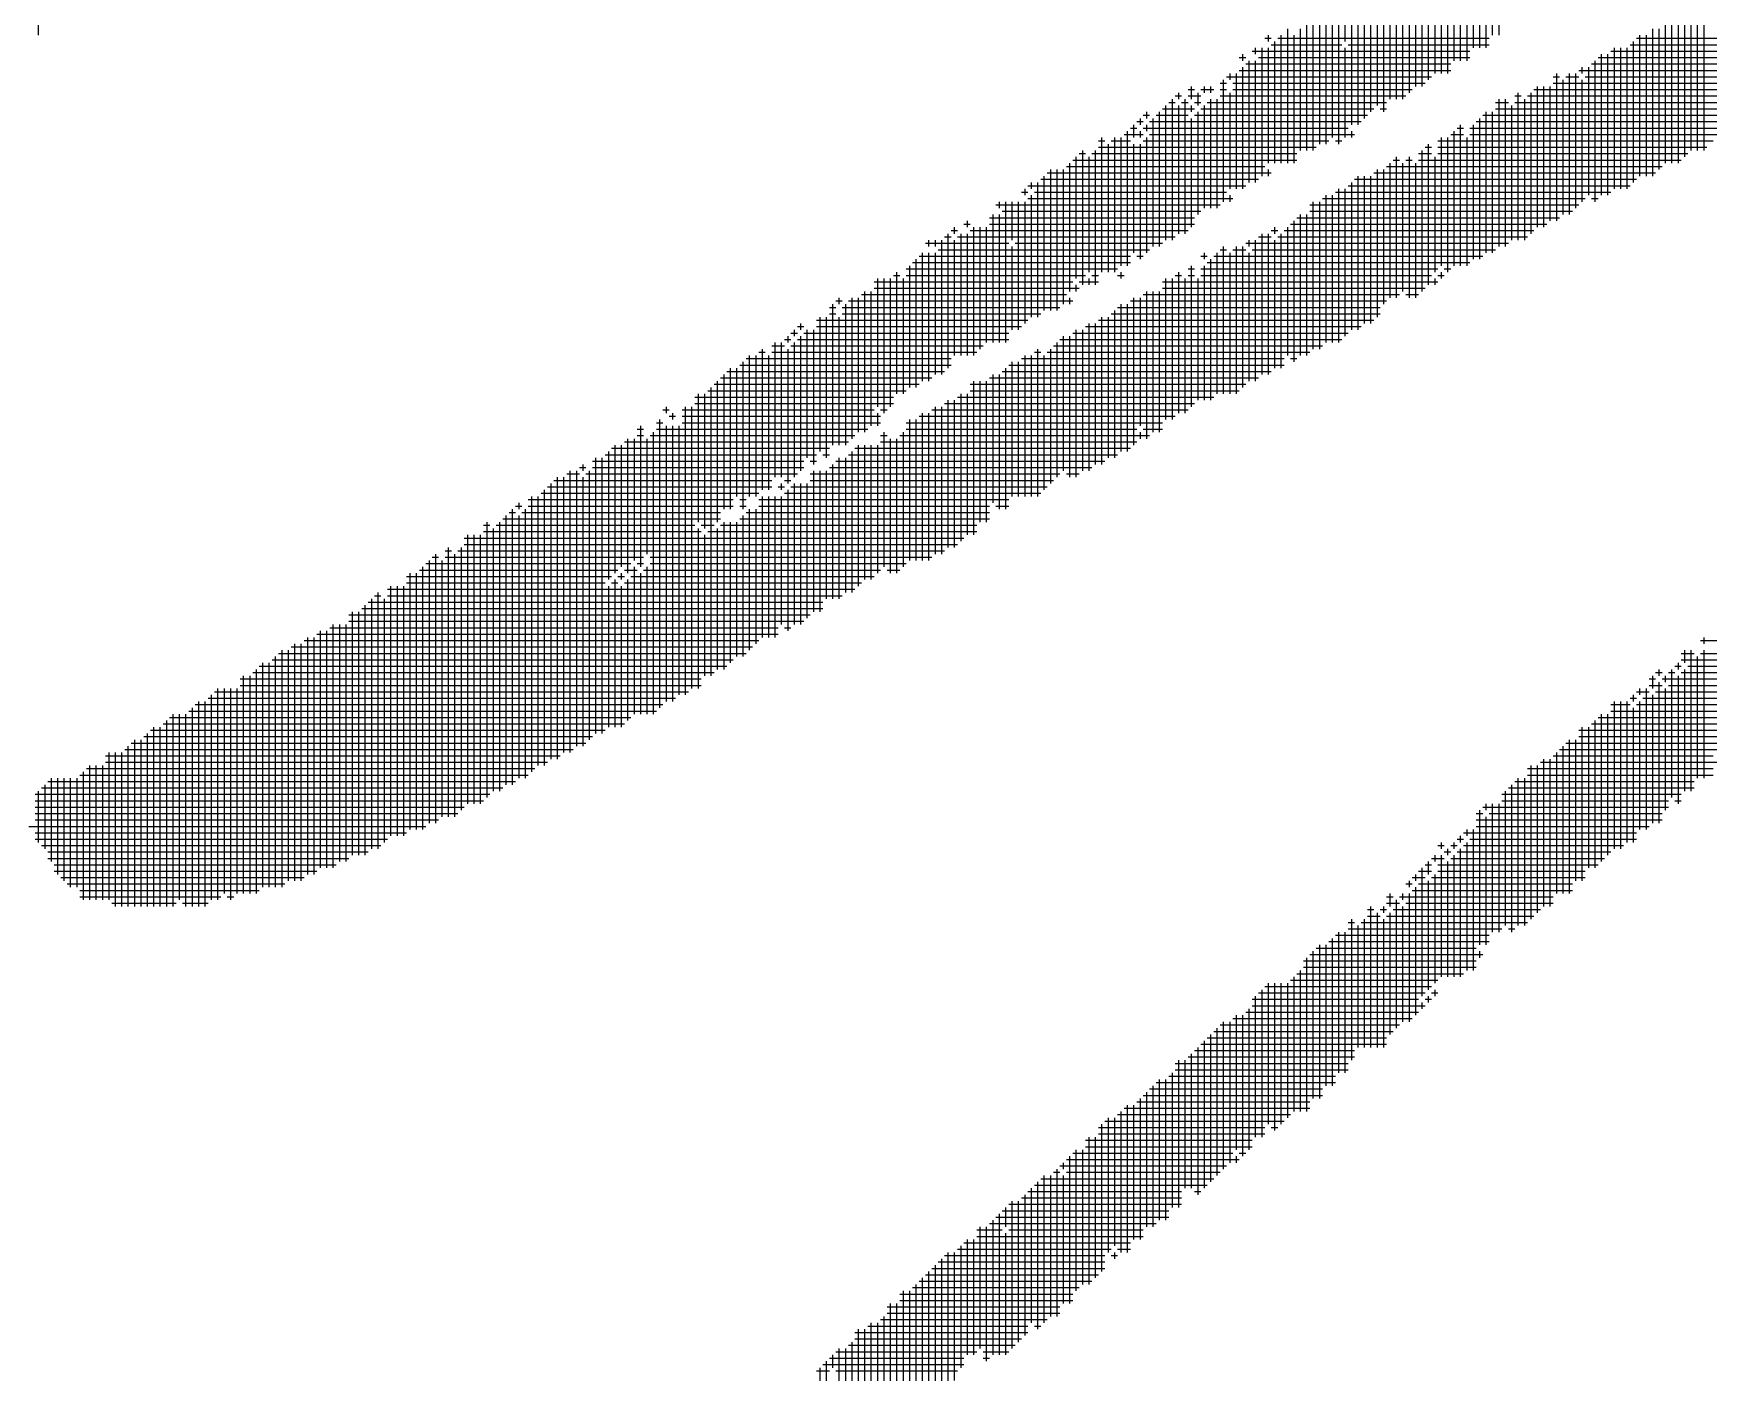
# Model space of a CAD drawing. Header units: feet. Extents: x 0 to 252300, y 0 to 178200.
# Drawn here: x 171608 to 172218, y 8770 to 9257 of the extents above; entities that cross this region are included whole.
import ezdxf

# ---------------------------------------------------------------- set-up
doc = ezdxf.new("R2010")
doc.units = ezdxf.units.FT
doc.header["$LTSCALE"] = 3000
doc.header["$MEASUREMENT"] = 0
doc.layers.add('CX-BORD-TEX2', color=7, linetype='CONTINUOUS')

msp = doc.modelspace()

# ---------------------------------------------------------------- linework, layer by layer
at = {"layer": 'CX-BORD-TEX2'}
for p, q in [((172139.08, 9303.56), (172139.08, 9256.9)), ((171609.53, 9301.23), (171609.53, 9256.9)), ((172129.74, 9298.89), (172129.74, 9247.57)), ((172132.08, 9298.89), (172132.08, 9252.24)), ((172134.41, 9301.23), (172134.41, 9252.24)), ((172136.74, 9301.23), (172136.74, 9252.24)), ((172141.41, 9301.23), (172141.41, 9256.9)), ((172125.08, 9291.9), (172125.08, 9247.57)), ((172127.41, 9294.23), (172127.41, 9247.57)), ((172106.42, 9284.9), (172106.42, 9233.58)), ((172111.08, 9287.23), (172111.08, 9238.24)), ((172115.75, 9284.9), (172115.75, 9240.57)), ((172118.08, 9289.56), (172118.08, 9242.91)), ((172120.41, 9289.56), (172120.41, 9242.91)), ((172122.75, 9289.56), (172122.75, 9242.91)), ((172097.08, 9280.23), (172097.08, 9231.24)), ((172099.42, 9280.23), (172099.42, 9228.91)), ((172101.75, 9282.57), (172101.75, 9233.58)), ((172104.08, 9282.57), (172104.08, 9233.58)), ((172108.75, 9282.57), (172108.75, 9235.91)), ((172113.41, 9280.23), (172113.41, 9238.24)), ((172092.42, 9273.23), (172092.42, 9226.58)), ((172094.75, 9275.57), (172094.75, 9228.91)), ((172083.09, 9270.9), (172083.09, 9217.25)), ((172085.42, 9268.57), (172085.42, 9254.57)), ((172087.75, 9268.57), (172087.75, 9224.25)), ((172090.09, 9270.9), (172090.09, 9224.25)), ((172071.42, 9263.9), (172071.42, 9214.91)), ((172073.76, 9263.9), (172073.76, 9214.91)), ((172076.09, 9266.24), (172076.09, 9217.25)), ((172078.42, 9266.24), (172078.42, 9217.25)), ((172080.76, 9266.24), (172080.76, 9219.58)), ((172202.06, 9261.57), (172202.06, 9210.25)), ((172204.39, 9261.57), (172204.39, 9210.25)), ((172206.73, 9263.9), (172206.73, 9210.25)), ((172209.06, 9263.9), (172209.06, 9212.58)), ((172211.39, 9263.9), (172211.39, 9214.91)), ((172213.72, 9263.9), (172213.72, 9214.91)), ((172216.06, 9266.24), (172216.06, 9214.91)), ((172056.26, 9255.74), (172058.59, 9255.74)), ((172057.43, 9256.9), (172057.43, 9254.57)), ((172059.76, 9254.57), (172059.76, 9210.25)), ((172060.93, 9255.74), (172137.91, 9255.74)), ((172062.09, 9256.9), (172062.09, 9210.25)), ((172064.43, 9259.24), (172064.43, 9210.25)), ((172066.76, 9256.9), (172066.76, 9210.25)), ((172069.09, 9259.24), (172069.09, 9214.91)), ((172190.4, 9254.57), (172190.4, 9203.25)), ((172191.56, 9255.74), (172289.54, 9255.74)), ((172192.73, 9256.9), (172192.73, 9205.58)), ((172195.06, 9256.9), (172195.06, 9205.58)), ((172197.4, 9259.24), (172197.4, 9205.58)), ((172199.73, 9259.24), (172199.73, 9207.92)), ((172046.93, 9248.74), (172049.26, 9248.74)), ((172048.1, 9249.91), (172048.1, 9247.57)), ((172051.6, 9251.07), (172130.91, 9251.07)), ((172052.76, 9252.24), (172052.76, 9249.91)), ((172053.93, 9248.74), (172130.91, 9248.74)), ((172055.09, 9252.24), (172055.09, 9205.58)), ((172057.43, 9252.24), (172057.43, 9210.25)), ((172058.59, 9253.41), (172084.25, 9253.41)), ((172085.42, 9252.24), (172085.42, 9219.58)), ((172086.59, 9253.41), (172137.91, 9253.41)), ((172177.57, 9248.74), (172277.88, 9248.74)), ((172178.73, 9249.91), (172178.73, 9198.58)), ((172181.07, 9249.91), (172181.07, 9198.58)), ((172182.23, 9251.07), (172282.54, 9251.07)), ((172183.4, 9252.24), (172183.4, 9200.92)), ((172185.73, 9252.24), (172185.73, 9200.92)), ((172188.06, 9252.24), (172188.06, 9200.92)), ((172189.23, 9253.41), (172284.88, 9253.41)), ((172043.43, 9242.91), (172043.43, 9240.57)), ((172045.76, 9242.91), (172045.76, 9200.92)), ((172046.93, 9244.07), (172123.91, 9244.07)), ((172048.1, 9245.24), (172048.1, 9200.92)), ((172049.26, 9246.41), (172123.91, 9246.41)), ((172050.43, 9247.57), (172050.43, 9203.25)), ((172052.76, 9247.57), (172052.76, 9203.25)), ((172162.4, 9242.91), (172162.4, 9189.25)), ((172167.07, 9242.91), (172167.07, 9191.59)), ((172169.4, 9242.91), (172169.4, 9193.92)), ((172170.57, 9244.07), (172268.55, 9244.07)), ((172171.73, 9245.24), (172171.73, 9242.91)), ((172174.07, 9245.24), (172174.07, 9198.58)), ((172175.23, 9246.41), (172270.88, 9246.41)), ((172176.4, 9247.57), (172176.4, 9196.25)), ((172024.77, 9235.91), (172024.77, 9233.58)), ((172028.27, 9237.08), (172030.6, 9237.08)), ((172029.43, 9238.24), (172029.43, 9233.58)), ((172031.77, 9235.91), (172031.77, 9231.24)), ((172032.93, 9237.08), (172037.6, 9237.08)), ((172034.1, 9238.24), (172034.1, 9235.91)), ((172036.43, 9238.24), (172036.43, 9235.91)), ((172039.93, 9239.41), (172042.26, 9239.41)), ((172039.93, 9237.08), (172042.26, 9237.08)), ((172041.1, 9240.57), (172041.1, 9196.25)), ((172042.26, 9241.74), (172116.91, 9241.74)), ((172043.43, 9235.91), (172043.43, 9200.92)), ((172044.6, 9239.41), (172114.58, 9239.41)), ((172044.6, 9237.08), (172109.92, 9237.08)), ((172148.41, 9235.91), (172148.41, 9182.25)), ((172153.07, 9235.91), (172153.07, 9184.59)), ((172154.24, 9237.08), (172252.22, 9237.08)), ((172155.4, 9238.24), (172155.4, 9186.92)), ((172157.74, 9238.24), (172157.74, 9186.92)), ((172160.07, 9238.24), (172160.07, 9189.25)), ((172161.24, 9241.74), (172163.57, 9241.74)), ((172161.24, 9239.41), (172256.88, 9239.41)), ((172164.74, 9240.57), (172164.74, 9191.59)), ((172165.9, 9241.74), (172170.57, 9241.74)), ((172171.73, 9240.57), (172171.73, 9196.25)), ((172172.9, 9241.74), (172254.55, 9241.74)), ((172018.94, 9230.08), (172030.6, 9230.08)), ((172020.1, 9231.24), (172020.1, 9182.25)), ((172021.27, 9232.41), (172023.6, 9232.41)), ((172022.44, 9233.58), (172022.44, 9182.25)), ((172023.6, 9234.74), (172025.93, 9234.74)), ((172024.77, 9231.24), (172024.77, 9184.59)), ((172025.93, 9232.41), (172028.27, 9232.41)), ((172027.1, 9233.58), (172027.1, 9184.59)), ((172028.27, 9234.74), (172032.93, 9234.74)), ((172029.43, 9231.24), (172029.43, 9228.91)), ((172030.6, 9232.41), (172032.93, 9232.41)), ((172032.93, 9230.08), (172095.92, 9230.08)), ((172034.1, 9231.24), (172034.1, 9193.92)), ((172035.27, 9232.41), (172100.58, 9232.41)), ((172036.43, 9233.58), (172036.43, 9193.92)), ((172038.76, 9233.58), (172038.76, 9193.92)), ((172039.93, 9234.74), (172107.58, 9234.74)), ((172098.25, 9230.08), (172100.58, 9230.08)), ((172140.24, 9232.41), (172144.91, 9232.41)), ((172140.24, 9230.08), (172242.88, 9230.08)), ((172141.41, 9233.58), (172141.41, 9179.92)), ((172143.74, 9233.58), (172143.74, 9179.92)), ((172146.07, 9231.24), (172146.07, 9182.25)), ((172147.24, 9234.74), (172149.57, 9234.74)), ((172147.24, 9232.41), (172247.55, 9232.41)), ((172150.74, 9233.58), (172150.74, 9182.25)), ((172151.91, 9234.74), (172249.88, 9234.74)), ((172008.44, 9224.25), (172008.44, 9219.58)), ((172009.6, 9225.41), (172011.94, 9225.41)), ((172010.77, 9226.58), (172010.77, 9224.25)), ((172011.94, 9227.74), (172014.27, 9227.74)), ((172013.1, 9228.91), (172013.1, 9226.58)), ((172013.1, 9224.25), (172013.1, 9221.91)), ((172014.27, 9225.41), (172091.25, 9225.41)), ((172015.44, 9226.58), (172015.44, 9179.92)), ((172016.6, 9227.74), (172028.27, 9227.74)), ((172017.77, 9228.91), (172017.77, 9179.92)), ((172029.43, 9226.58), (172029.43, 9186.92)), ((172030.6, 9227.74), (172093.59, 9227.74)), ((172031.77, 9228.91), (172031.77, 9191.59)), ((172127.41, 9224.25), (172127.41, 9172.92)), ((172132.08, 9224.25), (172132.08, 9175.26)), ((172133.24, 9225.41), (172235.89, 9225.41)), ((172134.41, 9226.58), (172134.41, 9175.26)), ((172135.58, 9227.74), (172235.89, 9227.74)), ((172136.74, 9228.91), (172136.74, 9177.59)), ((172139.08, 9228.91), (172139.08, 9177.59)), ((171995.61, 9218.41), (171997.94, 9218.41)), ((171996.77, 9219.58), (171996.77, 9170.59)), ((172000.27, 9218.41), (172007.27, 9218.41)), ((172001.44, 9219.58), (172001.44, 9170.59)), ((172003.77, 9219.58), (172003.77, 9172.92)), ((172004.94, 9220.75), (172011.94, 9220.75)), ((172006.11, 9221.91), (172006.11, 9172.92)), ((172007.27, 9223.08), (172009.6, 9223.08)), ((172010.77, 9221.91), (172010.77, 9219.58)), ((172011.94, 9223.08), (172086.59, 9223.08)), ((172011.94, 9218.41), (172079.59, 9218.41)), ((172013.1, 9219.58), (172013.1, 9177.59)), ((172014.27, 9220.75), (172088.92, 9220.75)), ((172081.92, 9218.41), (172084.25, 9218.41)), ((172087.75, 9221.91), (172087.75, 9219.58)), ((172119.25, 9218.41), (172219.56, 9218.41)), ((172120.41, 9219.58), (172120.41, 9172.92)), ((172122.75, 9219.58), (172122.75, 9170.59)), ((172123.91, 9220.75), (172128.58, 9220.75)), ((172125.08, 9221.91), (172125.08, 9172.92)), ((172126.24, 9223.08), (172128.58, 9223.08)), ((172129.74, 9219.58), (172129.74, 9172.92)), ((172130.91, 9223.08), (172228.89, 9223.08)), ((172130.91, 9220.75), (172224.22, 9220.75)), ((171986.28, 9211.41), (172067.92, 9211.41)), ((171987.44, 9212.58), (171987.44, 9168.26)), ((171988.61, 9213.75), (171990.94, 9213.75)), ((171989.78, 9214.91), (171989.78, 9165.93)), ((171992.11, 9212.58), (171992.11, 9170.59)), ((171993.28, 9213.75), (172067.92, 9213.75)), ((171994.44, 9214.91), (171994.44, 9165.93)), ((171995.61, 9216.08), (172074.92, 9216.08)), ((171999.11, 9217.25), (171999.11, 9170.59)), ((172008.44, 9217.25), (172008.44, 9177.59)), ((172010.77, 9217.25), (172010.77, 9175.26)), ((172102.92, 9211.41), (172105.25, 9211.41)), ((172104.08, 9212.58), (172104.08, 9161.26)), ((172107.58, 9211.41), (172109.92, 9211.41)), ((172108.75, 9212.58), (172108.75, 9161.26)), ((172112.25, 9213.75), (172116.91, 9213.75)), ((172112.25, 9211.41), (172207.89, 9211.41)), ((172113.41, 9214.91), (172113.41, 9163.59)), ((172114.58, 9216.08), (172116.91, 9216.08)), ((172115.75, 9217.25), (172115.75, 9165.93)), ((172118.08, 9212.58), (172118.08, 9170.59)), ((172119.25, 9216.08), (172217.22, 9216.08)), ((172119.25, 9213.75), (172210.23, 9213.75)), ((171975.78, 9205.58), (171975.78, 9156.59)), ((171976.95, 9206.75), (172058.59, 9206.75)), ((171978.11, 9207.92), (171978.11, 9156.59)), ((171980.44, 9207.92), (171980.44, 9156.59)), ((171982.78, 9207.92), (171982.78, 9158.93)), ((171983.94, 9209.08), (172056.26, 9209.08)), ((171985.11, 9210.25), (171985.11, 9163.59)), ((172057.43, 9207.92), (172057.43, 9205.58)), ((172090.09, 9205.58), (172090.09, 9149.6)), ((172092.42, 9205.58), (172092.42, 9151.93)), ((172094.75, 9205.58), (172094.75, 9151.93)), ((172095.92, 9206.75), (172198.56, 9206.75)), ((172097.08, 9207.92), (172097.08, 9154.26)), ((172099.42, 9207.92), (172099.42, 9158.93)), ((172100.58, 9209.08), (172200.89, 9209.08)), ((172101.75, 9210.25), (172101.75, 9161.26)), ((172106.42, 9210.25), (172106.42, 9163.59)), ((172111.08, 9210.25), (172111.08, 9161.26)), ((171967.61, 9199.75), (171969.95, 9199.75)), ((171968.78, 9200.92), (171968.78, 9198.58)), ((171969.95, 9202.08), (172049.26, 9202.08)), ((171971.11, 9203.25), (171971.11, 9200.92)), ((171972.28, 9199.75), (172042.26, 9199.75)), ((171973.45, 9203.25), (171973.45, 9154.26)), ((171974.61, 9204.42), (172053.93, 9204.42)), ((172081.92, 9199.75), (172182.23, 9199.75)), ((172083.09, 9200.92), (172083.09, 9144.93)), ((172085.42, 9200.92), (172085.42, 9147.26)), ((172086.59, 9202.08), (172189.23, 9202.08)), ((172087.75, 9203.25), (172087.75, 9149.6)), ((172088.92, 9204.42), (172191.56, 9204.42)), ((171958.28, 9195.09), (172039.93, 9195.09)), ((171959.45, 9196.25), (171959.45, 9193.92)), ((171961.78, 9196.25), (171961.78, 9144.93)), ((171964.12, 9196.25), (171964.12, 9182.25)), ((171966.45, 9196.25), (171966.45, 9149.6)), ((171968.78, 9196.25), (171968.78, 9151.93)), ((171969.95, 9197.42), (172044.6, 9197.42)), ((171971.11, 9198.58), (171971.11, 9154.26)), ((172043.43, 9198.58), (172043.43, 9196.25)), ((172072.59, 9195.09), (172170.57, 9195.09)), ((172073.76, 9196.25), (172073.76, 9142.6)), ((172076.09, 9196.25), (172076.09, 9142.6)), ((172077.26, 9197.42), (172172.9, 9197.42)), ((172078.42, 9198.58), (172078.42, 9144.93)), ((172080.76, 9198.58), (172080.76, 9144.93)), ((172175.23, 9197.42), (172177.57, 9197.42)), ((171946.62, 9188.09), (171948.95, 9188.09)), ((171947.79, 9189.25), (171947.79, 9186.92)), ((171955.95, 9190.42), (172030.6, 9190.42)), ((171955.95, 9188.09), (172030.6, 9188.09)), ((171957.12, 9191.59), (171957.12, 9144.93)), ((171959.45, 9191.59), (171959.45, 9144.93)), ((171960.62, 9192.75), (172032.93, 9192.75)), ((172065.59, 9188.09), (172158.9, 9188.09)), ((172066.76, 9189.25), (172066.76, 9137.93)), ((172067.92, 9190.42), (172163.57, 9190.42)), ((172069.09, 9191.59), (172069.09, 9140.26)), ((172071.42, 9191.59), (172071.42, 9140.26)), ((172072.59, 9192.75), (172168.24, 9192.75)), ((171932.62, 9181.09), (171962.95, 9181.09)), ((171933.79, 9182.25), (171933.79, 9179.92)), ((171936.12, 9182.25), (171936.12, 9179.92)), ((171938.45, 9182.25), (171938.45, 9133.27)), ((171939.62, 9183.42), (171941.95, 9183.42)), ((171940.79, 9184.59), (171940.79, 9135.6)), ((171941.95, 9185.75), (171944.29, 9185.75)), ((171943.12, 9186.92), (171943.12, 9184.59)), ((171943.12, 9182.25), (171943.12, 9140.26)), ((171944.29, 9183.42), (172023.6, 9183.42)), ((171945.45, 9184.59), (171945.45, 9140.26)), ((171947.79, 9184.59), (171947.79, 9140.26)), ((171948.95, 9185.75), (172028.27, 9185.75)), ((171950.12, 9186.92), (171950.12, 9140.26)), ((171952.45, 9186.92), (171952.45, 9142.6)), ((171954.78, 9186.92), (171954.78, 9144.93)), ((171965.28, 9181.09), (172018.94, 9181.09)), ((172049.26, 9181.09), (172144.91, 9181.09)), ((172050.43, 9182.25), (172050.43, 9179.92)), ((172052.76, 9182.25), (172052.76, 9130.93)), ((172053.93, 9183.42), (172058.59, 9183.42)), ((172055.09, 9184.59), (172055.09, 9133.27)), ((172057.43, 9184.59), (172057.43, 9133.27)), ((172058.59, 9185.75), (172060.93, 9185.75)), ((172059.76, 9186.92), (172059.76, 9184.59)), ((172059.76, 9182.25), (172059.76, 9135.6)), ((172060.93, 9183.42), (172151.91, 9183.42)), ((172062.09, 9184.59), (172062.09, 9135.6)), ((172063.26, 9185.75), (172154.24, 9185.75)), ((172064.43, 9186.92), (172064.43, 9140.26)), ((171929.12, 9175.26), (171929.12, 9128.6)), ((171930.29, 9176.42), (172007.27, 9176.42)), ((171931.46, 9177.59), (171931.46, 9130.93)), ((171933.79, 9177.59), (171933.79, 9130.93)), ((171936.12, 9177.59), (171936.12, 9133.27)), ((171937.29, 9178.76), (172014.27, 9178.76)), ((171964.12, 9179.92), (171964.12, 9149.6)), ((172009.6, 9176.42), (172011.94, 9176.42)), ((172032.93, 9176.42), (172035.27, 9176.42)), ((172034.1, 9177.59), (172034.1, 9175.26)), ((172036.43, 9175.26), (172036.43, 9123.93)), ((172037.6, 9176.42), (172135.58, 9176.42)), ((172038.76, 9177.59), (172038.76, 9126.27)), ((172039.93, 9178.76), (172042.26, 9178.76)), ((172041.1, 9179.92), (172041.1, 9126.27)), ((172043.43, 9177.59), (172043.43, 9126.27)), ((172044.6, 9178.76), (172049.26, 9178.76)), ((172045.76, 9179.92), (172045.76, 9126.27)), ((172048.1, 9179.92), (172048.1, 9128.6)), ((172050.43, 9177.59), (172050.43, 9130.93)), ((172051.6, 9178.76), (172140.24, 9178.76)), ((171920.96, 9169.42), (171923.29, 9169.42)), ((171922.12, 9170.59), (171922.12, 9126.27)), ((171925.62, 9171.76), (172002.61, 9171.76)), ((171925.62, 9169.42), (171990.94, 9169.42)), ((171926.79, 9172.92), (171926.79, 9128.6)), ((171927.96, 9174.09), (172007.27, 9174.09)), ((171993.28, 9169.42), (171995.61, 9169.42)), ((172002.61, 9169.42), (172004.94, 9169.42)), ((172003.77, 9170.59), (172003.77, 9168.26)), ((172023.6, 9169.42), (172025.93, 9169.42)), ((172024.77, 9170.59), (172024.77, 9119.27)), ((172028.27, 9171.76), (172030.6, 9171.76)), ((172028.27, 9169.42), (172030.6, 9169.42)), ((172029.43, 9172.92), (172029.43, 9121.6)), ((172032.93, 9171.76), (172119.25, 9171.76)), ((172032.93, 9169.42), (172116.91, 9169.42)), ((172034.1, 9172.92), (172034.1, 9123.93)), ((172035.27, 9174.09), (172130.91, 9174.09)), ((172119.25, 9169.42), (172121.58, 9169.42)), ((172120.41, 9170.59), (172120.41, 9168.26)), ((172121.58, 9171.76), (172123.91, 9171.76)), ((171910.46, 9163.59), (171910.46, 9112.27)), ((171912.79, 9163.59), (171912.79, 9114.6)), ((171913.96, 9167.09), (171986.28, 9167.09)), ((171913.96, 9164.76), (171988.61, 9164.76)), ((171915.13, 9168.26), (171915.13, 9121.6)), ((171917.46, 9168.26), (171917.46, 9119.27)), ((171919.79, 9168.26), (171919.79, 9121.6)), ((171924.46, 9168.26), (171924.46, 9126.27)), ((171987.44, 9165.93), (171987.44, 9163.59)), ((171988.61, 9167.09), (171995.61, 9167.09)), ((171992.11, 9168.26), (171992.11, 9165.93)), ((172013.1, 9163.59), (172013.1, 9109.94)), ((172015.44, 9163.59), (172015.44, 9112.27)), ((172017.77, 9163.59), (172017.77, 9112.27)), ((172018.94, 9167.09), (172119.25, 9167.09)), ((172018.94, 9164.76), (172114.58, 9164.76)), ((172020.1, 9168.26), (172020.1, 9116.94)), ((172022.44, 9168.26), (172022.44, 9116.94)), ((172027.1, 9168.26), (172027.1, 9119.27)), ((172031.77, 9168.26), (172031.77, 9123.93)), ((172118.08, 9168.26), (172118.08, 9165.93)), ((171897.63, 9157.76), (171899.96, 9157.76)), ((171898.8, 9158.93), (171898.8, 9107.61)), ((171899.96, 9160.09), (171902.3, 9160.09)), ((171901.13, 9161.26), (171901.13, 9158.93)), ((171902.3, 9157.76), (171981.61, 9157.76)), ((171903.46, 9158.93), (171903.46, 9107.61)), ((171904.63, 9160.09), (171986.28, 9160.09)), ((171905.8, 9161.26), (171905.8, 9109.94)), ((171908.13, 9161.26), (171908.13, 9112.27)), ((171909.29, 9162.43), (171983.94, 9162.43)), ((171985.11, 9161.26), (171985.11, 9158.93)), ((172001.44, 9156.59), (172001.44, 9102.94)), ((172002.61, 9157.76), (172098.25, 9157.76)), ((172003.77, 9158.93), (172003.77, 9105.27)), ((172006.11, 9158.93), (172006.11, 9105.27)), ((172007.27, 9160.09), (172100.58, 9160.09)), ((172008.44, 9161.26), (172008.44, 9107.61)), ((172010.77, 9161.26), (172010.77, 9114.6)), ((172011.94, 9162.43), (172105.25, 9162.43)), ((172107.58, 9162.43), (172112.25, 9162.43)), ((171885.97, 9150.76), (171888.3, 9150.76)), ((171887.13, 9151.93), (171887.13, 9149.6)), ((171892.96, 9153.09), (171969.95, 9153.09)), ((171892.96, 9150.76), (171967.61, 9150.76)), ((171894.13, 9154.26), (171894.13, 9105.27)), ((171896.46, 9154.26), (171896.46, 9102.94)), ((171897.63, 9155.43), (171899.96, 9155.43)), ((171901.13, 9154.26), (171901.13, 9107.61)), ((171902.3, 9155.43), (171974.61, 9155.43)), ((171990.94, 9150.76), (172091.25, 9150.76)), ((171992.11, 9151.93), (171992.11, 9098.27)), ((171994.44, 9151.93), (171994.44, 9100.61)), ((171995.61, 9153.09), (172095.92, 9153.09)), ((171996.77, 9154.26), (171996.77, 9100.61)), ((171999.11, 9154.26), (171999.11, 9102.94)), ((172000.27, 9155.43), (172098.25, 9155.43)), ((171877.8, 9144.93), (171877.8, 9095.94)), ((171880.13, 9144.93), (171880.13, 9095.94)), ((171881.3, 9146.1), (171883.63, 9146.1)), ((171882.47, 9147.26), (171882.47, 9144.93)), ((171883.63, 9148.43), (171885.97, 9148.43)), ((171884.8, 9149.6), (171884.8, 9147.26)), ((171884.8, 9144.93), (171884.8, 9095.94)), ((171885.97, 9146.1), (171962.95, 9146.1)), ((171887.13, 9147.26), (171887.13, 9098.27)), ((171888.3, 9148.43), (171962.95, 9148.43)), ((171889.47, 9149.6), (171889.47, 9102.94)), ((171891.8, 9149.6), (171891.8, 9100.61)), ((171980.44, 9144.93), (171980.44, 9095.94)), ((171981.61, 9146.1), (172084.25, 9146.1)), ((171982.78, 9147.26), (171982.78, 9098.27)), ((171985.11, 9147.26), (171985.11, 9095.94)), ((171986.28, 9148.43), (172086.59, 9148.43)), ((171987.44, 9149.6), (171987.44, 9095.94)), ((171989.78, 9149.6), (171989.78, 9098.27)), ((171867.3, 9139.1), (171941.95, 9139.1)), ((171868.47, 9140.26), (171868.47, 9088.94)), ((171870.8, 9140.26), (171870.8, 9088.94)), ((171871.97, 9141.43), (171874.3, 9141.43)), ((171873.14, 9142.6), (171873.14, 9091.28)), ((171875.47, 9140.26), (171875.47, 9091.28)), ((171876.64, 9143.76), (171881.3, 9143.76)), ((171876.64, 9141.43), (171951.28, 9141.43)), ((171882.47, 9142.6), (171882.47, 9093.61)), ((171883.63, 9143.76), (171953.62, 9143.76)), ((171967.61, 9139.1), (172063.26, 9139.1)), ((171968.78, 9140.26), (171968.78, 9088.94)), ((171971.11, 9140.26), (171971.11, 9088.94)), ((171972.28, 9141.43), (171974.61, 9141.43)), ((171973.45, 9142.6), (171973.45, 9088.94)), ((171975.78, 9140.26), (171975.78, 9091.28)), ((171976.95, 9141.43), (172072.59, 9141.43)), ((171978.11, 9142.6), (171978.11, 9093.61)), ((171979.28, 9143.76), (172077.26, 9143.76)), ((172065.59, 9139.1), (172067.92, 9139.1)), ((171859.14, 9133.27), (171859.14, 9084.28)), ((171860.31, 9134.43), (171939.62, 9134.43)), ((171861.47, 9135.6), (171861.47, 9084.28)), ((171863.8, 9135.6), (171863.8, 9088.94)), ((171864.97, 9136.77), (171941.95, 9136.77)), ((171866.14, 9137.93), (171866.14, 9084.28)), ((171957.12, 9133.27), (171957.12, 9086.61)), ((171959.45, 9133.27), (171959.45, 9084.28)), ((171960.62, 9134.43), (172058.59, 9134.43)), ((171961.78, 9135.6), (171961.78, 9084.28)), ((171962.95, 9136.77), (172063.26, 9136.77)), ((171964.12, 9137.93), (171964.12, 9088.94)), ((171966.45, 9137.93), (171966.45, 9088.94)), ((171849.81, 9126.27), (171849.81, 9079.61)), ((171852.14, 9126.27), (171852.14, 9077.28)), ((171853.31, 9127.43), (171925.62, 9127.43)), ((171854.47, 9128.6), (171854.47, 9023.62)), ((171855.64, 9129.77), (171930.29, 9129.77)), ((171856.81, 9130.93), (171856.81, 9079.61)), ((171857.97, 9132.1), (171934.96, 9132.1)), ((171945.45, 9126.27), (171945.45, 9072.61)), ((171947.79, 9126.27), (171947.79, 9074.95)), ((171948.95, 9129.77), (172049.26, 9129.77)), ((171948.95, 9127.43), (172046.93, 9127.43)), ((171950.12, 9130.93), (171950.12, 9074.95)), ((171952.45, 9130.93), (171952.45, 9079.61)), ((171954.78, 9130.93), (171954.78, 9079.61)), ((171955.95, 9132.1), (172053.93, 9132.1)), ((171836.98, 9120.44), (171839.31, 9120.44)), ((171838.14, 9121.6), (171838.14, 9119.27)), ((171843.98, 9120.44), (171913.96, 9120.44)), ((171845.14, 9121.6), (171845.14, 9016.63)), ((171847.48, 9121.6), (171847.48, 9018.96)), ((171848.64, 9125.1), (171920.96, 9125.1)), ((171848.64, 9122.77), (171920.96, 9122.77)), ((171916.29, 9120.44), (171918.63, 9120.44)), ((171934.96, 9120.44), (172028.27, 9120.44)), ((171936.12, 9121.6), (171936.12, 9067.95)), ((171938.45, 9121.6), (171938.45, 9067.95)), ((171939.62, 9122.77), (172030.6, 9122.77)), ((171940.79, 9123.93), (171940.79, 9070.28)), ((171943.12, 9123.93), (171943.12, 9070.28)), ((171944.29, 9125.1), (172037.6, 9125.1)), ((171828.81, 9114.6), (171828.81, 9063.28)), ((171834.64, 9115.77), (171836.98, 9115.77)), ((171835.81, 9116.94), (171835.81, 9011.96)), ((171838.14, 9114.6), (171838.14, 9014.29)), ((171839.31, 9118.1), (171841.64, 9118.1)), ((171840.48, 9119.27), (171840.48, 9116.94)), ((171840.48, 9114.6), (171840.48, 9014.29)), ((171842.81, 9114.6), (171842.81, 9016.63)), ((171843.98, 9118.1), (171916.29, 9118.1)), ((171843.98, 9115.77), (171916.29, 9115.77)), ((171915.13, 9119.27), (171915.13, 9114.6)), ((171925.62, 9115.77), (172018.94, 9115.77)), ((171926.79, 9116.94), (171926.79, 9065.61)), ((171929.12, 9116.94), (171929.12, 9065.61)), ((171930.29, 9118.1), (172023.6, 9118.1)), ((171931.46, 9119.27), (171931.46, 9065.61)), ((171933.79, 9119.27), (171933.79, 9065.61)), ((171822.98, 9108.77), (171904.63, 9108.77)), ((171824.15, 9109.94), (171824.15, 9060.95)), ((171826.48, 9109.94), (171826.48, 9065.61)), ((171827.65, 9113.44), (171829.98, 9113.44)), ((171827.65, 9111.1), (171829.98, 9111.1)), ((171831.15, 9109.94), (171831.15, 9067.95)), ((171832.31, 9111.1), (171906.96, 9111.1)), ((171833.48, 9112.27), (171833.48, 9009.63)), ((171834.64, 9113.44), (171911.63, 9113.44)), ((171916.29, 9111.1), (171918.63, 9111.1)), ((171916.29, 9108.77), (172009.6, 9108.77)), ((171917.46, 9112.27), (171917.46, 9063.28)), ((171919.79, 9109.94), (171919.79, 9060.95)), ((171922.12, 9109.94), (171922.12, 9060.95)), ((171923.29, 9111.1), (172014.27, 9111.1)), ((171924.46, 9112.27), (171924.46, 9063.28)), ((171925.62, 9113.44), (172009.6, 9113.44)), ((172010.77, 9112.27), (172010.77, 9109.94)), ((172011.94, 9113.44), (172018.94, 9113.44)), ((171811.32, 9101.77), (171888.3, 9101.77)), ((171812.48, 9102.94), (171812.48, 9002.63)), ((171814.82, 9102.94), (171814.82, 9002.63)), ((171815.98, 9104.11), (171892.96, 9104.11)), ((171817.15, 9105.27), (171817.15, 9058.62)), ((171818.32, 9106.44), (171897.63, 9106.44)), ((171819.48, 9107.61), (171819.48, 9060.95)), ((171821.81, 9107.61), (171821.81, 9063.28)), ((171890.63, 9101.77), (171892.96, 9101.77)), ((171895.3, 9104.11), (171897.63, 9104.11)), ((171899.96, 9101.77), (171997.94, 9101.77)), ((171901.13, 9102.94), (171901.13, 9051.62)), ((171903.46, 9102.94), (171903.46, 9053.95)), ((171904.63, 9104.11), (172002.61, 9104.11)), ((171905.8, 9105.27), (171905.8, 9053.95)), ((171906.96, 9106.44), (172007.27, 9106.44)), ((171908.13, 9107.61), (171908.13, 9056.28)), ((171910.46, 9107.61), (171910.46, 9058.62)), ((171912.79, 9107.61), (171912.79, 9058.62)), ((171915.13, 9107.61), (171915.13, 9060.95)), ((171798.49, 9095.94), (171798.49, 8993.3)), ((171800.82, 9095.94), (171800.82, 8995.63)), ((171801.99, 9097.11), (171806.65, 9097.11)), ((171803.15, 9098.27), (171803.15, 8995.63)), ((171805.48, 9098.27), (171805.48, 8997.96)), ((171806.65, 9099.44), (171808.98, 9099.44)), ((171807.82, 9100.61), (171807.82, 9098.27)), ((171807.82, 9095.94), (171807.82, 8997.96)), ((171808.98, 9097.11), (171885.97, 9097.11)), ((171810.15, 9098.27), (171810.15, 9000.3)), ((171811.32, 9099.44), (171888.3, 9099.44)), ((171890.63, 9097.11), (171981.61, 9097.11)), ((171891.8, 9098.27), (171891.8, 9046.95)), ((171894.13, 9098.27), (171894.13, 9046.95)), ((171896.46, 9098.27), (171896.46, 9051.62)), ((171897.63, 9099.44), (171993.28, 9099.44)), ((171898.8, 9100.61), (171898.8, 9051.62)), ((171983.94, 9097.11), (171988.61, 9097.11)), ((171792.65, 9090.11), (171871.97, 9090.11)), ((171793.82, 9091.28), (171793.82, 8990.97)), ((171794.99, 9092.44), (171876.64, 9092.44)), ((171796.15, 9093.61), (171796.15, 8993.3)), ((171797.32, 9094.77), (171876.64, 9094.77)), ((171878.97, 9092.44), (171881.3, 9092.44)), ((171880.13, 9093.61), (171880.13, 9091.28)), ((171881.3, 9094.77), (171883.63, 9094.77)), ((171881.3, 9090.11), (171974.61, 9090.11)), ((171882.47, 9091.28), (171882.47, 9039.95)), ((171883.63, 9092.44), (171976.95, 9092.44)), ((171884.8, 9093.61), (171884.8, 9042.29)), ((171887.13, 9093.61), (171887.13, 9042.29)), ((171889.47, 9093.61), (171889.47, 9044.62)), ((171890.63, 9094.77), (171979.28, 9094.77)), ((171782.16, 9084.28), (171782.16, 8983.97)), ((171783.32, 9085.44), (171785.66, 9085.44)), ((171784.49, 9086.61), (171784.49, 9084.28)), ((171786.82, 9084.28), (171786.82, 8986.3)), ((171787.99, 9087.78), (171862.64, 9087.78)), ((171787.99, 9085.44), (171862.64, 9085.44)), ((171789.16, 9088.94), (171789.16, 8988.63)), ((171791.49, 9088.94), (171791.49, 8990.97)), ((171864.97, 9087.78), (171867.3, 9087.78)), ((171864.97, 9085.44), (171867.3, 9085.44)), ((171868.47, 9084.28), (171868.47, 9032.96)), ((171870.8, 9084.28), (171870.8, 9035.29)), ((171871.97, 9087.78), (171962.95, 9087.78)), ((171871.97, 9085.44), (171955.95, 9085.44)), ((171873.14, 9088.94), (171873.14, 9037.62)), ((171875.47, 9088.94), (171875.47, 9037.62)), ((171877.8, 9088.94), (171877.8, 9037.62)), ((171880.13, 9088.94), (171880.13, 9042.29)), ((171958.28, 9085.44), (171962.95, 9085.44)), ((171771.66, 9078.45), (171773.99, 9078.45)), ((171772.83, 9079.61), (171772.83, 8979.3)), ((171775.16, 9077.28), (171775.16, 8981.63)), ((171776.32, 9078.45), (171848.64, 9078.45)), ((171777.49, 9079.61), (171777.49, 8981.63)), ((171778.66, 9080.78), (171857.97, 9080.78)), ((171779.82, 9081.94), (171779.82, 8983.97)), ((171780.99, 9083.11), (171783.32, 9083.11)), ((171784.49, 9081.94), (171784.49, 8986.3)), ((171785.66, 9083.11), (171857.97, 9083.11)), ((171849.81, 9077.28), (171849.81, 9018.96)), ((171850.97, 9078.45), (171855.64, 9078.45)), ((171856.81, 9077.28), (171856.81, 9025.96)), ((171857.97, 9078.45), (171951.28, 9078.45)), ((171859.14, 9079.61), (171859.14, 9025.96)), ((171861.47, 9079.61), (171861.47, 9028.29)), ((171863.8, 9079.61), (171863.8, 9030.62)), ((171864.97, 9080.78), (171955.95, 9080.78)), ((171866.14, 9081.94), (171866.14, 9030.62)), ((171867.3, 9083.11), (171955.95, 9083.11)), ((171764.66, 9073.78), (171946.62, 9073.78)), ((171764.66, 9071.45), (171944.29, 9071.45)), ((171765.83, 9074.95), (171765.83, 8976.97)), ((171768.16, 9074.95), (171768.16, 8976.97)), ((171770.49, 9074.95), (171770.49, 8976.97)), ((171771.66, 9076.11), (171850.97, 9076.11)), ((171852.14, 9074.95), (171852.14, 9023.62)), ((171853.31, 9076.11), (171951.28, 9076.11)), ((171751.83, 9065.61), (171751.83, 8969.97)), ((171753, 9066.78), (171755.33, 9066.78)), ((171754.16, 9067.95), (171754.16, 8969.97)), ((171756.5, 9065.61), (171756.5, 8972.3)), ((171757.66, 9069.11), (171760, 9069.11)), ((171757.66, 9066.78), (171829.98, 9066.78)), ((171758.83, 9070.28), (171758.83, 8972.3)), ((171761.16, 9067.95), (171761.16, 8972.3)), ((171762.33, 9069.11), (171939.62, 9069.11)), ((171763.49, 9070.28), (171763.49, 8974.64)), ((171832.31, 9066.78), (171934.96, 9066.78)), ((171743.67, 9059.78), (171818.32, 9059.78)), ((171744.83, 9060.95), (171744.83, 8967.64)), ((171747.16, 9060.95), (171747.16, 8967.64)), ((171748.33, 9062.12), (171820.65, 9062.12)), ((171749.5, 9063.28), (171749.5, 8967.64)), ((171750.66, 9064.45), (171825.31, 9064.45)), ((171820.65, 9059.78), (171822.98, 9059.78)), ((171821.81, 9060.95), (171821.81, 9058.62)), ((171822.98, 9062.12), (171827.65, 9062.12)), ((171825.31, 9059.78), (171913.96, 9059.78)), ((171826.48, 9063.28), (171826.48, 9009.63)), ((171827.65, 9064.45), (171829.98, 9064.45)), ((171828.81, 9060.95), (171828.81, 9009.63)), ((171829.98, 9062.12), (171916.29, 9062.12)), ((171831.15, 9063.28), (171831.15, 9009.63)), ((171832.31, 9064.45), (171925.62, 9064.45)), ((171918.63, 9062.12), (171923.29, 9062.12)), ((171733.17, 9053.95), (171733.17, 8960.64)), ((171736.67, 9055.12), (171906.96, 9055.12)), ((171737.83, 9056.28), (171737.83, 8965.3)), ((171740.17, 9056.28), (171740.17, 8965.3)), ((171742.5, 9056.28), (171742.5, 8965.3)), ((171743.67, 9057.45), (171815.98, 9057.45)), ((171817.15, 9056.28), (171817.15, 9004.96)), ((171818.32, 9057.45), (171820.65, 9057.45)), ((171819.48, 9058.62), (171819.48, 9004.96)), ((171821.81, 9056.28), (171821.81, 9004.96)), ((171822.98, 9057.45), (171909.29, 9057.45)), ((171824.15, 9058.62), (171824.15, 9007.29)), ((171723.84, 9046.95), (171723.84, 8958.31)), ((171726.17, 9046.95), (171726.17, 8958.31)), ((171727.34, 9048.12), (171895.3, 9048.12)), ((171728.5, 9049.29), (171728.5, 8958.31)), ((171729.67, 9050.45), (171895.3, 9050.45)), ((171730.84, 9051.62), (171730.84, 8960.64)), ((171732, 9052.78), (171734.33, 9052.78)), ((171735.5, 9051.62), (171735.5, 8962.97)), ((171736.67, 9052.78), (171902.3, 9052.78)), ((171715.67, 9041.12), (171878.97, 9041.12)), ((171716.84, 9042.29), (171716.84, 8953.64)), ((171719.17, 9042.29), (171719.17, 8955.97)), ((171721.5, 9042.29), (171721.5, 8955.97)), ((171722.67, 9045.79), (171890.63, 9045.79)), ((171722.67, 9043.45), (171888.3, 9043.45)), ((171881.3, 9041.12), (171883.63, 9041.12)), ((171702.84, 9035.29), (171702.84, 8948.97)), ((171705.17, 9035.29), (171705.17, 8948.97)), ((171706.34, 9036.45), (171871.97, 9036.45)), ((171707.51, 9037.62), (171707.51, 8951.31)), ((171709.84, 9037.62), (171709.84, 8951.31)), ((171711.01, 9038.79), (171878.97, 9038.79)), ((171712.17, 9039.95), (171712.17, 8953.64)), ((171714.51, 9039.95), (171714.51, 8953.64)), ((172214.89, 9036.45), (172280.21, 9036.45)), ((172216.06, 9037.62), (172216.06, 9035.29)), ((171694.68, 9029.46), (171862.64, 9029.46)), ((171695.84, 9030.62), (171695.84, 8946.64)), ((171697.01, 9031.79), (171867.3, 9031.79)), ((171698.18, 9032.96), (171698.18, 8946.64)), ((171700.51, 9032.96), (171700.51, 8948.97)), ((171701.68, 9034.12), (171869.64, 9034.12)), ((172207.89, 9031.79), (172212.56, 9031.79)), ((172207.89, 9029.46), (172268.55, 9029.46)), ((172209.06, 9032.96), (172209.06, 9028.29)), ((172211.39, 9032.96), (172211.39, 8981.63)), ((172213.72, 9030.62), (172213.72, 8986.3)), ((172214.89, 9031.79), (172266.21, 9031.79)), ((172216.06, 9032.96), (172216.06, 8986.3)), ((171683.01, 9022.46), (171850.97, 9022.46)), ((171684.18, 9023.62), (171684.18, 8944.31)), ((171686.51, 9023.62), (171686.51, 8944.31)), ((171687.68, 9024.79), (171855.64, 9024.79)), ((171688.84, 9025.96), (171688.84, 8944.31)), ((171690.01, 9027.12), (171860.31, 9027.12)), ((171691.18, 9028.29), (171691.18, 8946.64)), ((171693.51, 9028.29), (171693.51, 8946.64)), ((172196.23, 9022.46), (172198.56, 9022.46)), ((172197.4, 9023.62), (172197.4, 9018.96)), ((172198.56, 9024.79), (172200.89, 9024.79)), ((172199.73, 9025.96), (172199.73, 9023.62)), ((172200.89, 9022.46), (172259.21, 9022.46)), ((172202.06, 9023.62), (172202.06, 9021.29)), ((172203.23, 9024.79), (172205.56, 9024.79)), ((172204.39, 9025.96), (172204.39, 8979.3)), ((172205.56, 9027.12), (172207.89, 9027.12)), ((172206.73, 9028.29), (172206.73, 9025.96)), ((172206.73, 9023.62), (172206.73, 8976.97)), ((172207.89, 9024.79), (172261.55, 9024.79)), ((172209.06, 9025.96), (172209.06, 8981.63)), ((172210.23, 9027.12), (172266.21, 9027.12)), ((171672.52, 9016.63), (171672.52, 8941.98)), ((171673.68, 9017.79), (171846.31, 9017.79)), ((171674.85, 9018.96), (171674.85, 8941.98)), ((171677.18, 9018.96), (171677.18, 8944.31)), ((171679.51, 9018.96), (171679.51, 8941.98)), ((171681.85, 9018.96), (171681.85, 8944.31)), ((171683.01, 9020.13), (171850.97, 9020.13)), ((172190.4, 9016.63), (172190.4, 9014.29)), ((172191.56, 9017.79), (172196.23, 9017.79)), ((172192.73, 9018.96), (172192.73, 9016.63)), ((172195.06, 9018.96), (172195.06, 8967.64)), ((172196.23, 9020.13), (172200.89, 9020.13)), ((172197.4, 9016.63), (172197.4, 8969.97)), ((172198.56, 9017.79), (172249.88, 9017.79)), ((172199.73, 9021.29), (172199.73, 8969.97)), ((172202.06, 9018.96), (172202.06, 8974.64)), ((172203.23, 9020.13), (172254.55, 9020.13)), ((171664.35, 9010.79), (171834.64, 9010.79)), ((171665.52, 9011.96), (171665.52, 8939.64)), ((171666.68, 9013.13), (171836.98, 9013.13)), ((171667.85, 9014.29), (171667.85, 8939.64)), ((171670.18, 9014.29), (171670.18, 8939.64)), ((171671.35, 9015.46), (171841.64, 9015.46)), ((172182.23, 9013.13), (172189.23, 9013.13)), ((172182.23, 9010.79), (172240.55, 9010.79)), ((172183.4, 9014.29), (172183.4, 8960.64)), ((172185.73, 9014.29), (172185.73, 8960.64)), ((172188.06, 9014.29), (172188.06, 8962.97)), ((172189.23, 9015.46), (172191.56, 9015.46)), ((172190.4, 9011.96), (172190.4, 8962.97)), ((172191.56, 9013.13), (172245.22, 9013.13)), ((172192.73, 9014.29), (172192.73, 8967.64)), ((172193.9, 9015.46), (172249.88, 9015.46)), ((171651.52, 9004.96), (171651.52, 8939.64)), ((171653.85, 9004.96), (171653.85, 8939.64)), ((171655.02, 9006.13), (171822.98, 9006.13)), ((171656.19, 9007.29), (171656.19, 8939.64)), ((171657.35, 9008.46), (171825.31, 9008.46)), ((171658.52, 9009.63), (171658.52, 8939.64)), ((171660.85, 9009.63), (171660.85, 8941.98)), ((171663.18, 9009.63), (171663.18, 8939.64)), ((172171.73, 9004.96), (172171.73, 8948.97)), ((172174.07, 9004.96), (172174.07, 8953.64)), ((172175.23, 9006.13), (172238.22, 9006.13)), ((172176.4, 9007.29), (172176.4, 8953.64)), ((172177.57, 9008.46), (172238.22, 9008.46)), ((172178.73, 9009.63), (172178.73, 8955.97)), ((172181.07, 9009.63), (172181.07, 8958.31)), ((171642.19, 8997.96), (171642.19, 8939.64)), ((171643.36, 8999.13), (171808.98, 8999.13)), ((171644.52, 9000.3), (171644.52, 8939.64)), ((171646.85, 9000.3), (171646.85, 8939.64)), ((171648.02, 9001.46), (171811.32, 9001.46)), ((171649.19, 9002.63), (171649.19, 8939.64)), ((171650.35, 9003.8), (171815.98, 9003.8)), ((172164.74, 8997.96), (172164.74, 8944.31)), ((172165.9, 8999.13), (172233.55, 8999.13)), ((172167.07, 9000.3), (172167.07, 8944.31)), ((172169.4, 9000.3), (172169.4, 8948.97)), ((172170.57, 9003.8), (172235.89, 9003.8)), ((172170.57, 9001.46), (172235.89, 9001.46)), ((171634.02, 8994.46), (171799.65, 8994.46)), ((171634.02, 8992.13), (171794.99, 8992.13)), ((171635.19, 8995.63), (171635.19, 8941.98)), ((171637.52, 8995.63), (171637.52, 8939.64)), ((171639.86, 8995.63), (171639.86, 8939.64)), ((171641.02, 8996.8), (171804.32, 8996.8)), ((172156.57, 8992.13), (172221.89, 8992.13)), ((172157.74, 8993.3), (172157.74, 8939.64)), ((172160.07, 8993.3), (172160.07, 8939.64)), ((172161.24, 8994.46), (172219.56, 8994.46)), ((172162.4, 8995.63), (172162.4, 8944.31)), ((172163.57, 8996.8), (172221.89, 8996.8)), ((171614.2, 8986.3), (171614.2, 8955.97)), ((171616.53, 8986.3), (171616.53, 8951.31)), ((171618.86, 8986.3), (171618.86, 8948.97)), ((171621.19, 8986.3), (171621.19, 8946.64)), ((171623.53, 8986.3), (171623.53, 8946.64)), ((171624.69, 8987.47), (171787.99, 8987.47)), ((171625.86, 8988.63), (171625.86, 8941.98)), ((171627.03, 8989.8), (171790.32, 8989.8)), ((171628.19, 8990.97), (171628.19, 8941.98)), ((171630.52, 8990.97), (171630.52, 8941.98)), ((171632.86, 8990.97), (171632.86, 8941.98)), ((172148.41, 8986.3), (172148.41, 8932.65)), ((172150.74, 8986.3), (172150.74, 8932.65)), ((172151.91, 8989.8), (172219.56, 8989.8)), ((172151.91, 8987.47), (172219.56, 8987.47)), ((172153.07, 8990.97), (172153.07, 8934.98)), ((172155.4, 8990.97), (172155.4, 8937.31)), ((171608.36, 8980.47), (171773.99, 8980.47)), ((171609.53, 8981.63), (171609.53, 8962.97)), ((171610.7, 8982.8), (171778.66, 8982.8)), ((171611.86, 8983.97), (171611.86, 8960.64)), ((171613.03, 8985.13), (171783.32, 8985.13)), ((172142.57, 8980.47), (172207.89, 8980.47)), ((172143.74, 8981.63), (172143.74, 8932.65)), ((172144.91, 8982.8), (172212.56, 8982.8)), ((172146.07, 8983.97), (172146.07, 8930.31)), ((172147.24, 8985.13), (172212.56, 8985.13)), ((171608.36, 8978.13), (171771.66, 8978.13)), ((171608.36, 8975.8), (171764.66, 8975.8)), ((172134.41, 8974.64), (172134.41, 8925.65)), ((172135.58, 8975.8), (172203.23, 8975.8)), ((172136.74, 8976.97), (172136.74, 8974.64)), ((172139.08, 8976.97), (172139.08, 8930.31)), ((172141.41, 8976.97), (172141.41, 8930.31)), ((172142.57, 8978.13), (172203.23, 8978.13)), ((172205.56, 8978.13), (172207.89, 8978.13)), ((171606.03, 8968.8), (171750.66, 8968.8)), ((171608.36, 8973.47), (171762.33, 8973.47)), ((171608.36, 8971.14), (171755.33, 8971.14)), ((172129.74, 8967.64), (172129.74, 8965.3)), ((172132.08, 8967.64), (172132.08, 8916.32)), ((172133.24, 8973.47), (172135.58, 8973.47)), ((172133.24, 8971.14), (172200.89, 8971.14)), ((172133.24, 8968.8), (172196.23, 8968.8)), ((172136.74, 8972.3), (172136.74, 8925.65)), ((172137.91, 8973.47), (172200.89, 8973.47)), ((171608.36, 8966.47), (171743.67, 8966.47)), ((171608.36, 8964.14), (171736.67, 8964.14)), ((171610.7, 8961.81), (171734.33, 8961.81)), ((172119.25, 8961.81), (172121.58, 8961.81)), ((172120.41, 8962.97), (172120.41, 8960.64)), ((172123.91, 8961.81), (172126.24, 8961.81)), ((172125.08, 8962.97), (172125.08, 8960.64)), ((172126.24, 8964.14), (172128.58, 8964.14)), ((172127.41, 8965.3), (172127.41, 8962.97)), ((172128.58, 8966.47), (172191.56, 8966.47)), ((172128.58, 8961.81), (172186.9, 8961.81)), ((172129.74, 8962.97), (172129.74, 8916.32)), ((172130.91, 8964.14), (172191.56, 8964.14)), ((171613.03, 8959.47), (171729.67, 8959.47)), ((171613.03, 8957.14), (171722.67, 8957.14)), ((172115.75, 8955.97), (172115.75, 8951.31)), ((172116.91, 8957.14), (172121.58, 8957.14)), ((172118.08, 8958.31), (172118.08, 8955.97)), ((172120.41, 8958.31), (172120.41, 8913.98)), ((172121.58, 8959.47), (172123.91, 8959.47)), ((172122.75, 8960.64), (172122.75, 8958.31)), ((172122.75, 8955.97), (172122.75, 8913.98)), ((172123.91, 8957.14), (172179.9, 8957.14)), ((172125.08, 8958.31), (172125.08, 8913.98)), ((172126.24, 8959.47), (172182.23, 8959.47)), ((172127.41, 8960.64), (172127.41, 8913.98)), ((171615.36, 8954.81), (171718, 8954.81)), ((171615.36, 8952.47), (171711.01, 8952.47)), ((171617.69, 8950.14), (171706.34, 8950.14)), ((172109.92, 8950.14), (172114.58, 8950.14)), ((172111.08, 8951.31), (172111.08, 8948.97)), ((172112.25, 8952.47), (172116.91, 8952.47)), ((172113.41, 8953.64), (172113.41, 8906.98)), ((172114.58, 8954.81), (172116.91, 8954.81)), ((172116.91, 8950.14), (172172.9, 8950.14)), ((172118.08, 8951.31), (172118.08, 8911.65)), ((172119.25, 8954.81), (172177.57, 8954.81)), ((172119.25, 8952.47), (172172.9, 8952.47)), ((171620.03, 8947.81), (171699.34, 8947.81)), ((171624.69, 8945.48), (171690.01, 8945.48)), ((171624.69, 8943.14), (171676.01, 8943.14)), ((171678.35, 8943.14), (171680.68, 8943.14)), ((172100.58, 8943.14), (172102.92, 8943.14)), ((172101.75, 8944.31), (172101.75, 8939.64)), ((172105.25, 8943.14), (172161.24, 8943.14)), ((172106.42, 8944.31), (172106.42, 8941.98)), ((172107.58, 8947.81), (172109.92, 8947.81)), ((172108.75, 8948.97), (172108.75, 8946.64)), ((172108.75, 8944.31), (172108.75, 8897.65)), ((172109.92, 8945.48), (172168.24, 8945.48)), ((172111.08, 8946.64), (172111.08, 8899.99)), ((172112.25, 8947.81), (172168.24, 8947.81)), ((172115.75, 8948.97), (172115.75, 8909.32)), ((171636.36, 8940.81), (171659.68, 8940.81)), ((171662.02, 8940.81), (171671.35, 8940.81)), ((172093.59, 8938.48), (172095.92, 8938.48)), ((172094.75, 8939.64), (172094.75, 8888.32)), ((172097.08, 8937.31), (172097.08, 8888.32)), ((172098.25, 8938.48), (172100.58, 8938.48)), ((172099.42, 8939.64), (172099.42, 8937.31)), ((172100.58, 8940.81), (172105.25, 8940.81)), ((172101.75, 8937.31), (172101.75, 8892.99)), ((172102.92, 8938.48), (172156.57, 8938.48)), ((172104.08, 8941.98), (172104.08, 8895.32)), ((172106.42, 8939.64), (172106.42, 8897.65)), ((172107.58, 8940.81), (172161.24, 8940.81)), ((172086.59, 8933.81), (172088.92, 8933.81)), ((172086.59, 8931.48), (172142.57, 8931.48)), ((172087.75, 8934.98), (172087.75, 8883.66)), ((172090.09, 8932.65), (172090.09, 8888.32)), ((172091.25, 8933.81), (172151.91, 8933.81)), ((172092.42, 8934.98), (172092.42, 8888.32)), ((172093.59, 8936.14), (172098.25, 8936.14)), ((172099.42, 8934.98), (172099.42, 8888.32)), ((172100.58, 8936.14), (172154.24, 8936.14)), ((172144.91, 8931.48), (172147.24, 8931.48)), ((172076.09, 8925.65), (172076.09, 8869.66)), ((172078.42, 8925.65), (172078.42, 8874.33)), ((172079.59, 8926.81), (172137.91, 8926.81)), ((172080.76, 8927.98), (172080.76, 8874.33)), ((172081.92, 8929.15), (172137.91, 8929.15)), ((172083.09, 8930.31), (172083.09, 8878.99)), ((172085.42, 8930.31), (172085.42, 8878.99)), ((172070.26, 8919.81), (172133.24, 8919.81)), ((172071.42, 8920.98), (172071.42, 8864.99)), ((172072.59, 8922.15), (172135.58, 8922.15)), ((172073.76, 8923.31), (172073.76, 8869.66)), ((172074.92, 8924.48), (172133.24, 8924.48)), ((172134.41, 8923.31), (172134.41, 8920.98)), ((172065.59, 8912.82), (172119.25, 8912.82)), ((172066.76, 8913.98), (172066.76, 8864.99)), ((172067.92, 8915.15), (172128.58, 8915.15)), ((172069.09, 8916.32), (172069.09, 8864.99)), ((172070.26, 8917.48), (172133.24, 8917.48)), ((172052.76, 8906.98), (172052.76, 8855.66)), ((172053.93, 8908.15), (172114.58, 8908.15)), ((172055.09, 8909.32), (172055.09, 8855.66)), ((172056.26, 8910.48), (172116.91, 8910.48)), ((172057.43, 8911.65), (172057.43, 8860.33)), ((172059.76, 8911.65), (172059.76, 8858)), ((172062.09, 8911.65), (172062.09, 8860.33)), ((172064.43, 8911.65), (172064.43, 8862.66)), ((172115.75, 8906.98), (172115.75, 8904.65)), ((172116.91, 8908.15), (172119.25, 8908.15)), ((172118.08, 8909.32), (172118.08, 8906.98)), ((172049.26, 8901.15), (172112.25, 8901.15)), ((172050.43, 8902.32), (172050.43, 8851)), ((172051.6, 8905.82), (172112.25, 8905.82)), ((172051.6, 8903.49), (172114.58, 8903.49)), ((172113.41, 8904.65), (172113.41, 8902.32)), ((172114.58, 8905.82), (172116.91, 8905.82)), ((172038.76, 8895.32), (172038.76, 8841.67)), ((172039.93, 8896.49), (172105.25, 8896.49)), ((172041.1, 8897.65), (172041.1, 8844)), ((172043.43, 8897.65), (172043.43, 8846.33)), ((172044.6, 8898.82), (172109.92, 8898.82)), ((172045.76, 8899.99), (172045.76, 8851)), ((172048.1, 8899.99), (172048.1, 8848.66)), ((172031.77, 8888.32), (172031.77, 8834.67)), ((172032.93, 8889.49), (172100.58, 8889.49)), ((172034.1, 8890.65), (172034.1, 8837)), ((172035.27, 8891.82), (172100.58, 8891.82)), ((172036.43, 8892.99), (172036.43, 8839.33)), ((172037.6, 8894.15), (172102.92, 8894.15)), ((172023.6, 8882.49), (172086.59, 8882.49)), ((172024.77, 8883.66), (172024.77, 8830)), ((172027.1, 8883.66), (172027.1, 8837)), ((172028.27, 8884.82), (172088.92, 8884.82)), ((172029.43, 8885.99), (172029.43, 8837)), ((172030.6, 8887.16), (172088.92, 8887.16)), ((172017.77, 8876.66), (172017.77, 8825.34)), ((172020.1, 8876.66), (172020.1, 8825.34)), ((172021.27, 8877.82), (172081.92, 8877.82)), ((172022.44, 8878.99), (172022.44, 8830)), ((172023.6, 8880.16), (172086.59, 8880.16)), ((172011.94, 8870.83), (172077.26, 8870.83)), ((172013.1, 8871.99), (172013.1, 8823)), ((172014.27, 8873.16), (172077.26, 8873.16)), ((172015.44, 8874.33), (172015.44, 8823)), ((172016.6, 8875.49), (172081.92, 8875.49)), ((172002.61, 8863.83), (172065.59, 8863.83)), ((172003.77, 8864.99), (172003.77, 8813.67)), ((172004.94, 8866.16), (172072.59, 8866.16)), ((172006.11, 8867.33), (172006.11, 8813.67)), ((172008.44, 8867.33), (172008.44, 8818.34)), ((172009.6, 8868.49), (172072.59, 8868.49)), ((172010.77, 8869.66), (172010.77, 8818.34)), ((171995.61, 8859.16), (172056.26, 8859.16)), ((171996.77, 8860.33), (171996.77, 8806.67)), ((171997.94, 8861.49), (172063.26, 8861.49)), ((171999.11, 8862.66), (171999.11, 8813.67)), ((172001.44, 8862.66), (172001.44, 8816.01)), ((172058.59, 8859.16), (172060.93, 8859.16)), ((171990.94, 8854.5), (172051.6, 8854.5)), ((171990.94, 8852.16), (172051.6, 8852.16)), ((171992.11, 8855.66), (171992.11, 8802.01)), ((171994.44, 8855.66), (171994.44, 8804.34)), ((171995.61, 8856.83), (172056.26, 8856.83)), ((171982.78, 8846.33), (171982.78, 8844)), ((171983.94, 8847.5), (172046.93, 8847.5)), ((171985.11, 8848.66), (171985.11, 8795.01)), ((171986.28, 8849.83), (172044.6, 8849.83)), ((171987.44, 8851), (171987.44, 8799.68)), ((171989.78, 8851), (171989.78, 8802.01)), ((172045.76, 8848.66), (172045.76, 8846.33)), ((172046.93, 8849.83), (172049.26, 8849.83)), ((171973.45, 8839.33), (171973.45, 8785.68)), ((171974.61, 8840.5), (172037.6, 8840.5)), ((171975.78, 8841.67), (171975.78, 8788.01)), ((171978.11, 8841.67), (171978.11, 8790.34)), ((171979.28, 8842.83), (171981.61, 8842.83)), ((171980.44, 8844), (171980.44, 8790.34)), ((171981.61, 8845.17), (172042.26, 8845.17)), ((171982.78, 8841.67), (171982.78, 8795.01)), ((171983.94, 8842.83), (172039.93, 8842.83)), ((171967.61, 8833.5), (172025.93, 8833.5)), ((171968.78, 8834.67), (171968.78, 8783.35)), ((171969.95, 8835.83), (172025.93, 8835.83)), ((171971.11, 8837), (171971.11, 8788.01)), ((171972.28, 8838.17), (172035.27, 8838.17)), ((172030.6, 8835.83), (172032.93, 8835.83)), ((171959.45, 8827.67), (171959.45, 8776.35)), ((171960.62, 8828.84), (172021.27, 8828.84)), ((171961.78, 8830), (171961.78, 8823)), ((171962.95, 8831.17), (172025.93, 8831.17)), ((171964.12, 8832.33), (171964.12, 8778.68)), ((171966.45, 8832.33), (171966.45, 8781.01)), ((171951.28, 8821.84), (171960.62, 8821.84)), ((171952.45, 8823), (171952.45, 8778.68)), ((171954.78, 8823), (171954.78, 8774.01)), ((171955.95, 8824.17), (172016.6, 8824.17)), ((171957.12, 8825.34), (171957.12, 8776.35)), ((171958.28, 8826.5), (172021.27, 8826.5)), ((171962.95, 8821.84), (172011.94, 8821.84)), ((171945.45, 8816.01), (171945.45, 8771.68)), ((171946.62, 8817.17), (172007.27, 8817.17)), ((171947.79, 8818.34), (171947.79, 8776.35)), ((171950.12, 8818.34), (171950.12, 8776.35)), ((171951.28, 8819.5), (172011.94, 8819.5)), ((171961.78, 8820.67), (171961.78, 8776.35)), ((171936.12, 8809.01), (171936.12, 8757.69)), ((171937.29, 8810.17), (171997.94, 8810.17)), ((171938.45, 8811.34), (171938.45, 8762.35)), ((171939.62, 8812.51), (171997.94, 8812.51)), ((171940.79, 8813.67), (171940.79, 8762.35)), ((171943.12, 8813.67), (171943.12, 8767.02)), ((171944.29, 8814.84), (172000.27, 8814.84)), ((172000.27, 8812.51), (172002.61, 8812.51)), ((172001.44, 8813.67), (172001.44, 8811.34)), ((172002.61, 8814.84), (172007.27, 8814.84)), ((171930.29, 8803.17), (171993.28, 8803.17)), ((171931.46, 8804.34), (171931.46, 8753.02)), ((171932.62, 8805.51), (171995.61, 8805.51)), ((171933.79, 8806.67), (171933.79, 8757.69)), ((171934.96, 8807.84), (171997.94, 8807.84)), ((171923.29, 8798.51), (171986.28, 8798.51)), ((171924.46, 8799.68), (171924.46, 8743.69)), ((171926.79, 8799.68), (171926.79, 8743.69)), ((171927.96, 8800.84), (171988.61, 8800.84)), ((171929.12, 8802.01), (171929.12, 8748.35)), ((171918.63, 8793.84), (171981.61, 8793.84)), ((171918.63, 8791.51), (171981.61, 8791.51)), ((171919.79, 8795.01), (171919.79, 8739.02)), ((171922.12, 8795.01), (171922.12, 8743.69)), ((171923.29, 8796.18), (171986.28, 8796.18)), ((171906.96, 8784.51), (171969.95, 8784.51)), ((171908.13, 8785.68), (171908.13, 8729.69)), ((171910.46, 8785.68), (171910.46, 8734.36)), ((171911.63, 8786.85), (171969.95, 8786.85)), ((171912.79, 8788.01), (171912.79, 8736.69)), ((171915.13, 8788.01), (171915.13, 8739.02)), ((171916.29, 8789.18), (171976.95, 8789.18)), ((171917.46, 8790.34), (171917.46, 8736.69)), ((171972.28, 8786.85), (171974.61, 8786.85)), ((171901.13, 8778.68), (171901.13, 8727.36)), ((171903.46, 8778.68), (171903.46, 8725.03)), ((171904.63, 8779.85), (171965.28, 8779.85)), ((171905.8, 8781.01), (171905.8, 8729.69)), ((171906.96, 8782.18), (171967.61, 8782.18)), ((171895.3, 8772.85), (171946.62, 8772.85)), ((171896.46, 8774.01), (171896.46, 8725.03)), ((171897.63, 8775.18), (171946.62, 8775.18)), ((171898.8, 8776.35), (171898.8, 8771.68)), ((171899.96, 8777.51), (171951.28, 8777.51)), ((171953.62, 8777.51), (171962.95, 8777.51)), ((171953.62, 8775.18), (171955.95, 8775.18)), ((171892.96, 8770.52), (171897.63, 8770.52)), ((171894.13, 8771.68), (171894.13, 8720.36)), ((171899.96, 8770.52), (171944.29, 8770.52))]:
    msp.add_line(p, q, dxfattribs=at)

doc.saveas('drawing.dxf')
